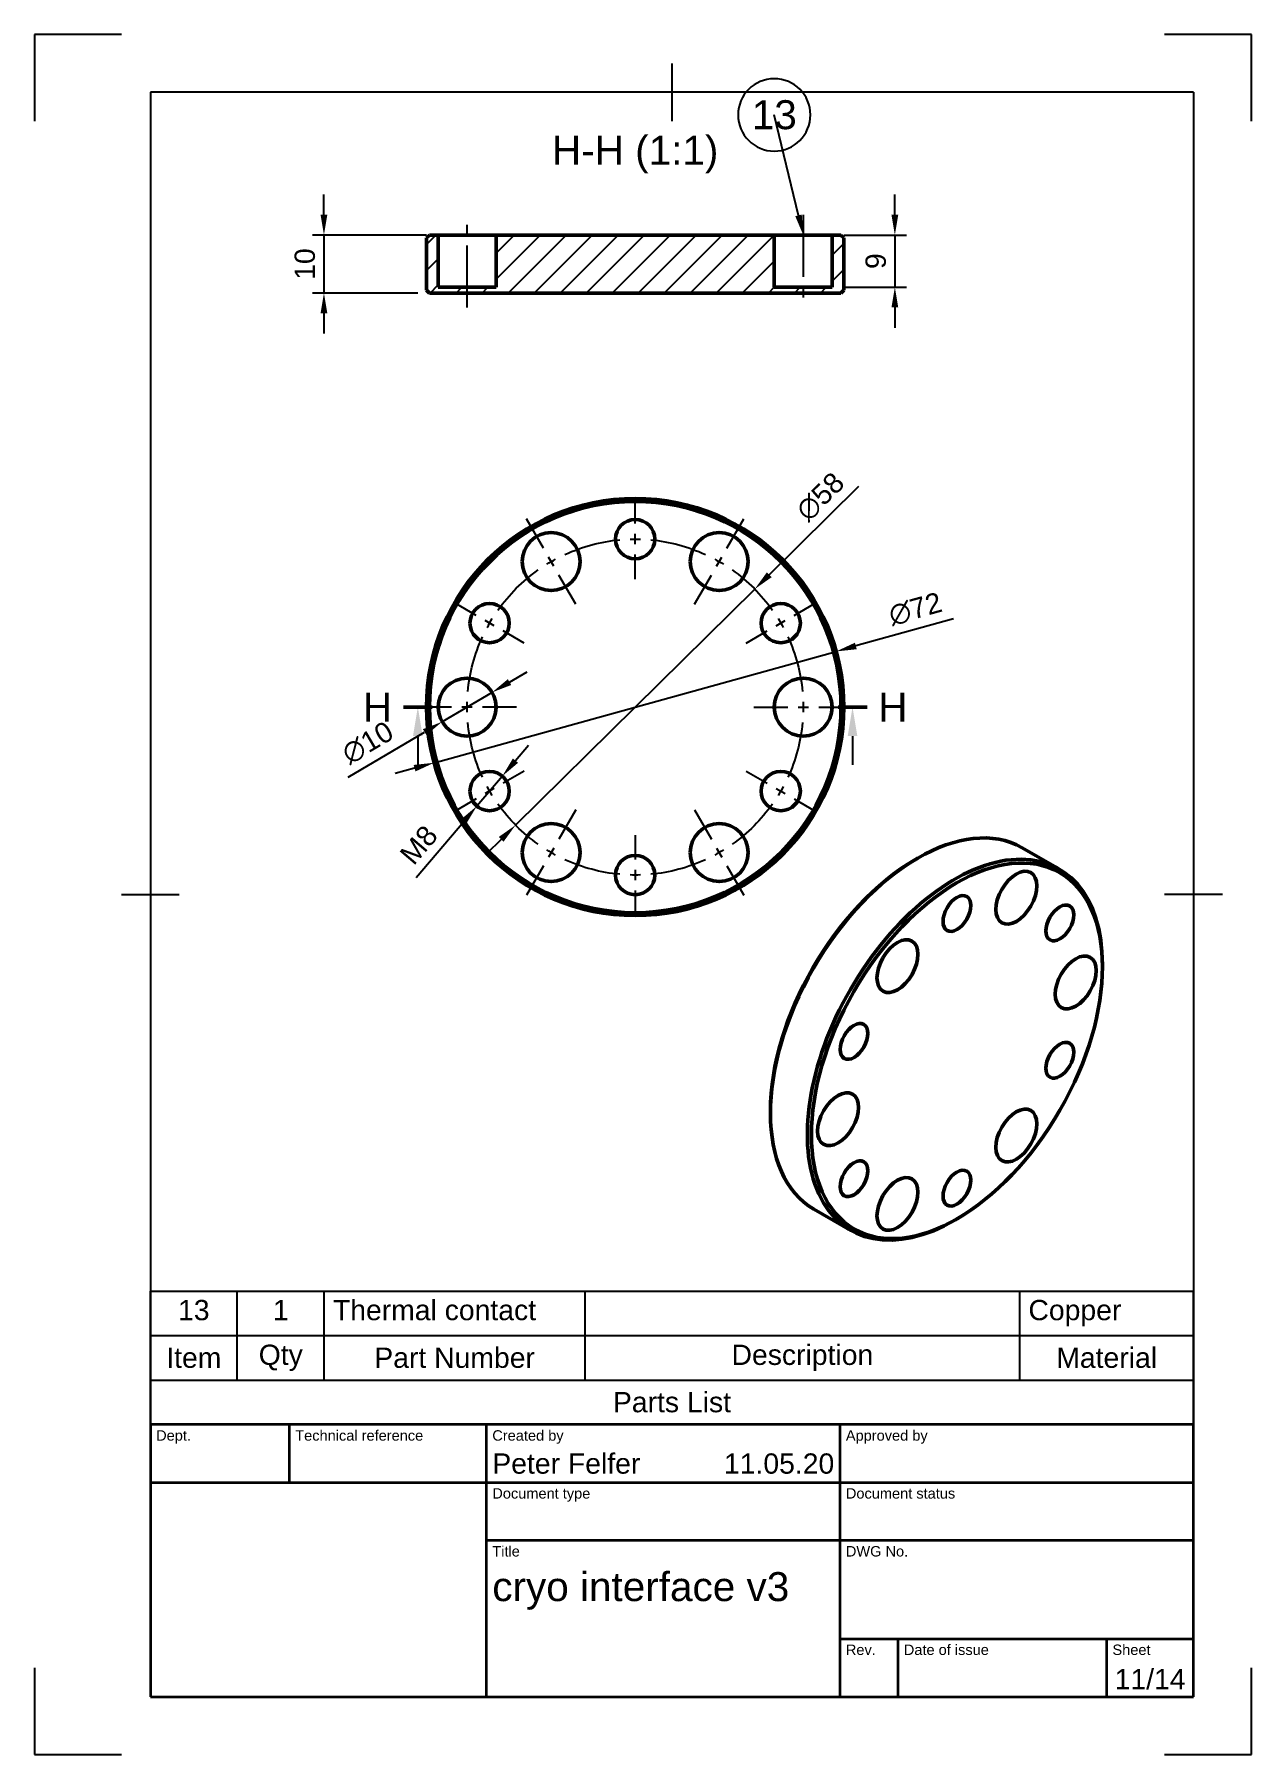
# Model space of a CAD drawing. Header units: millimetres. Extents: x 0 to 210, y 0 to 297.
import ezdxf
from ezdxf import colors
from ezdxf.entities.mleader import LeaderData, LeaderLine
from ezdxf.enums import TextEntityAlignment as Align
from ezdxf.math import Vec2, Vec3

# ---------------------------------------------------------------- set-up
doc = ezdxf.new("R2010")
doc.units = ezdxf.units.MM
doc.header["$LTSCALE"] = 0.75
doc.linetypes.add('CENTER2', pattern=[28.575, 19.05, -3.175, 3.175, -3.175])
for name, color, linetype, lineweight in [('Balloons', 7, 'Continuous', 25), ('Border', 7, 'Continuous', 25), ('FD_Dimensions', 7, 'Continuous', 25), ('Hatching', 7, 'Continuous', 25), ('Parts Lists', 7, 'Continuous', 25), ('Section Lines', 7, 'Continuous', 25), ('Smart Centers', 7, 'CENTER2', 25), ('TitleBlock', 7, 'Continuous', 35), ('View Labels', 7, 'Continuous', 25), ('Visible', 7, 'Continuous', 50)]:
    doc.layers.add(name, color=color, linetype=linetype, lineweight=lineweight)
doc.styles.add('FusionTitle', font='')
doc.styles.get("Standard").update_dxf_attribs({"font": 'arial.ttf'})
doc.styles.get('FusionTitle').set_extended_font_data('Arial Unicode MS')
doc.dimstyles.new('Dim-ISO-25', dxfattribs={"dimtxt": 3.5, "dimasz": 3.5, "dimexe": 2, "dimexo": 2, "dimgap": 1.5, "dimtad": 1, "dimzin": 12, "dimdsep": 46, "dimtxsty": 'Standard', "dimcen": 0, "dimazin": 3, "dimtp": 0.1, "dimtm": 0.1, "dimtfac": 0.714, "dimtmove": 0, "dimatfit": 3, "dimfxl": 1, "dimtzin": 12, "dimarcsym": 0})

# ---------------------------------------------------------------- blocks, each defined once
blk = doc.blocks.new('ISO_A4(P)_SHEET')
at = {"layer": 'Border'}
for p, q in [((15, 297), (0, 297)), ((0, 297), (0, 282)), ((210, 297), (195, 297)), ((210, 282), (210, 297)), ((110, 292), (110, 282)), ((200, 287), (20, 287)), ((20, 287), (20, 10)), ((200, 287), (200, 10)), ((15, 148.5), (25, 148.5)), ((205, 148.5), (195, 148.5)), ((0, 15), (0, 0)), ((210, 0), (210, 15)), ((20, 10), (200, 10)), ((0, 0), (15, 0)), ((195, 0), (210, 0))]:
    blk.add_line(p, q, dxfattribs=at)
blk = doc.blocks.new('ISO_TITLEBLOCK')
at = {"layer": 'TitleBlock'}
for p, q in [((0, 47), (-180, 47)), ((-180, 47), (-180, 0)), ((-156, 37), (-156, 47)), ((-122, 0), (-122, 47)), ((-61, 0), (-61, 47)), ((0, 0), (0, 47)), ((-180, 37), (0, 37)), ((-122, 27), (0, 27)), ((-61, 10), (0, 10)), ((-51, 0), (-51, 10)), ((-15, 0), (-15, 10)), ((-180, 0), (0, 0))]:
    blk.add_line(p, q, dxfattribs=at)
at = {"layer": 'TitleBlock', "style": 'FusionTitle'}
for s, p in [('Dept.', (-179, 46)), ('Technical reference', (-155, 46)), ('Created by', (-121, 46)), ('Approved by', (-60, 46)), ('Document type', (-121, 36)), ('Document status', (-60, 36)), ('Title', (-121, 26)), ('DWG No.', (-60, 26)), ('Rev.', (-60, 9)), ('Date of issue', (-50, 9)), ('Sheet', (-14, 9))]:
    blk.add_text(s, height=1.8, dxfattribs=at).set_placement(p, align=Align.TOP_LEFT)
for tag, p, height in [('DEPT', (-179, 38.5), 3.5), ('TECHNICAL_REFERENCE', (-155, 38.5), 3.5), ('CREATED_BY', (-121, 38.5), 3.5), ('APPROVED_BY', (-60, 38.5), 3.5), ('DOCUMENT_TYPE', (-121, 28.5), 3.5), ('DOCUMENT_STATUS', (-60, 28.5), 3.5), ('TITLE_1', (-121, 16.5), 5), ('TITLE_2', (-121, 9), 5), ('TITLE_3', (-121, 1.5), 5), ('DATE_OF_ISSUE', (-50, 1.5), 3.5)]:
    blk.add_attdef(tag, p, '', height=height, dxfattribs=at)
for tag, p in [('CREATED_DATE', (-62, 38.5)), ('APPROVED_DATE', (-1, 38.5))]:
    blk.add_attdef(tag, text='', height=3.5, dxfattribs=at).set_placement(p, align=Align.RIGHT)
for tag, height, p in [('DRAWING_NUMBER', 5, (-30.5, 16.6)), ('REV', 3.5, (-56, 3.1)), ('SHEET', 3.5, (-7.5, 3.1))]:
    blk.add_attdef(tag, text='', height=height, dxfattribs=at).set_placement(p, align=Align.MIDDLE)
blk = doc.blocks.new('*U6')
at = {"layer": 'Smart Centers', "color": 0, "ltscale": 0.75, "transparency": 16777216}
for p, q in [((0, 31.678906), (0, 35.88975)), ((0, 22.11025), (0, 26.321094))]:
    blk.add_line(p, q, dxfattribs=at)
at = {"layer": 'Smart Centers', "color": 0, "linetype": 'Continuous', "ltscale": 0.75, "transparency": 16777216}
blk.add_line((0, 28.107031), (0, 29.892969), dxfattribs=at)
at = {"layer": 'Smart Centers', "color": 0, "linetype": 'Continuous', "ltscale": 0.75, "transparency": 16777216, "extrusion": (0, 0, -1)}
blk.add_arc((0, 0), 29, 88.235677, 91.764323, dxfattribs=at)
blk = doc.blocks.new('*U7')
at = {"layer": 'Smart Centers', "color": 0, "ltscale": 0.75, "transparency": 16777216}
for p, q in [((19.148038, -11.055125), (22.794736, -13.160547)), ((27.434738, -15.839453), (31.081435, -17.944875))]:
    blk.add_line(p, q, dxfattribs=at)
at = {"layer": 'Smart Centers', "color": 0, "linetype": 'Continuous', "ltscale": 0.75, "transparency": 16777216}
blk.add_line((24.341403, -14.053516), (25.88807, -14.946484), dxfattribs=at)
at = {"layer": 'Smart Centers', "color": 0, "linetype": 'Continuous', "ltscale": 0.75, "transparency": 16777216, "extrusion": (0, 0, -1)}
blk.add_arc((0, 0), 29, 208.235677, 211.764323, dxfattribs=at)
blk = doc.blocks.new('*U8')
at = {"layer": 'Smart Centers', "color": 0, "ltscale": 0.75, "transparency": 16777216}
for p, q in [((-19.148038, -11.055125), (-22.794736, -13.160547)), ((-27.434738, -15.839453), (-31.081435, -17.944875))]:
    blk.add_line(p, q, dxfattribs=at)
at = {"layer": 'Smart Centers', "color": 0, "linetype": 'Continuous', "ltscale": 0.75, "transparency": 16777216}
blk.add_line((-24.341403, -14.053516), (-25.88807, -14.946484), dxfattribs=at)
at = {"layer": 'Smart Centers', "color": 0, "linetype": 'Continuous', "ltscale": 0.75, "transparency": 16777216, "extrusion": (0, 0, -1)}
blk.add_arc((0, 0), 29, 328.235677, 331.764323, dxfattribs=at)
blk = doc.blocks.new('*U9')
at = {"layer": 'Smart Centers', "color": 0, "ltscale": 0.75, "transparency": 16777216}
for p, q in [((-27.434738, 15.839453), (-31.081435, 17.944875)), ((-19.148038, 11.055125), (-22.794736, 13.160547))]:
    blk.add_line(p, q, dxfattribs=at)
at = {"layer": 'Smart Centers', "color": 0, "linetype": 'Continuous', "ltscale": 0.75, "transparency": 16777216}
blk.add_line((-24.341403, 14.053516), (-25.88807, 14.946484), dxfattribs=at)
at = {"layer": 'Smart Centers', "color": 0, "linetype": 'Continuous', "ltscale": 0.75, "transparency": 16777216, "extrusion": (0, 0, -1)}
blk.add_arc((0, 0), 29, 28.235677, 31.764323, dxfattribs=at)
blk = doc.blocks.new('*U10')
at = {"layer": 'Smart Centers', "color": 0, "ltscale": 0.75, "transparency": 16777216}
for p, q in [((0, -22.11025), (0, -26.321094)), ((0, -31.678906), (0, -35.88975))]:
    blk.add_line(p, q, dxfattribs=at)
at = {"layer": 'Smart Centers', "color": 0, "linetype": 'Continuous', "ltscale": 0.75, "transparency": 16777216}
blk.add_line((0, -28.107031), (0, -29.892969), dxfattribs=at)
at = {"layer": 'Smart Centers', "color": 0, "linetype": 'Continuous', "ltscale": 0.75, "transparency": 16777216, "extrusion": (0, 0, -1)}
blk.add_arc((0, 0), 29, 268.235677, 271.764323, dxfattribs=at)
blk = doc.blocks.new('*U11')
at = {"layer": 'Smart Centers', "color": 0, "ltscale": 0.75, "transparency": 16777216}
for p, q in [((27.434738, 15.839453), (31.081435, 17.944875)), ((19.148038, 11.055125), (22.794736, 13.160547))]:
    blk.add_line(p, q, dxfattribs=at)
at = {"layer": 'Smart Centers', "color": 0, "linetype": 'Continuous', "ltscale": 0.75, "transparency": 16777216}
blk.add_line((24.341403, 14.053516), (25.88807, 14.946484), dxfattribs=at)
at = {"layer": 'Smart Centers', "color": 0, "linetype": 'Continuous', "ltscale": 0.75, "transparency": 16777216, "extrusion": (0, 0, -1)}
blk.add_arc((0, 0), 29, 148.235677, 151.764323, dxfattribs=at)
blk = doc.blocks.new('*U12')
at = {"layer": 'Smart Centers', "color": 0, "ltscale": 0.75, "transparency": 16777216}
for p, q in [((20.5, 0), (26.321094, 0)), ((31.678906, 0), (37.5, 0))]:
    blk.add_line(p, q, dxfattribs=at)
at = {"layer": 'Smart Centers', "color": 0, "linetype": 'Continuous', "ltscale": 0.75, "transparency": 16777216}
blk.add_line((28.107031, 0), (29.892969, 0), dxfattribs=at)
at = {"layer": 'Smart Centers', "color": 0, "linetype": 'Continuous', "ltscale": 0.75, "transparency": 16777216, "extrusion": (0, 0, -1)}
blk.add_arc((0, 0), 29, 178.235677, 181.764323, dxfattribs=at)
blk = doc.blocks.new('*U13')
at = {"layer": 'Smart Centers', "color": 0, "ltscale": 0.75, "transparency": 16777216}
for p, q in [((15.839453, 27.434738), (18.75, 32.475953)), ((10.25, 17.75352), (13.160547, 22.794736))]:
    blk.add_line(p, q, dxfattribs=at)
at = {"layer": 'Smart Centers', "color": 0, "linetype": 'Continuous', "ltscale": 0.75, "transparency": 16777216}
blk.add_line((14.053516, 24.341403), (14.946484, 25.88807), dxfattribs=at)
at = {"layer": 'Smart Centers', "color": 0, "linetype": 'Continuous', "ltscale": 0.75, "transparency": 16777216, "extrusion": (0, 0, -1)}
blk.add_arc((0, 0), 29, 118.235677, 121.764323, dxfattribs=at)
blk = doc.blocks.new('*U14')
at = {"layer": 'Smart Centers', "color": 0, "ltscale": 0.75, "transparency": 16777216}
for p, q in [((-15.839453, 27.434738), (-18.75, 32.475953)), ((-10.25, 17.75352), (-13.160547, 22.794736))]:
    blk.add_line(p, q, dxfattribs=at)
at = {"layer": 'Smart Centers', "color": 0, "linetype": 'Continuous', "ltscale": 0.75, "transparency": 16777216}
blk.add_line((-14.053516, 24.341403), (-14.946484, 25.88807), dxfattribs=at)
at = {"layer": 'Smart Centers', "color": 0, "linetype": 'Continuous', "ltscale": 0.75, "transparency": 16777216, "extrusion": (0, 0, -1)}
blk.add_arc((0, 0), 29, 58.235677, 61.764323, dxfattribs=at)
blk = doc.blocks.new('*U15')
at = {"layer": 'Smart Centers', "color": 0, "ltscale": 0.75, "transparency": 16777216}
for p, q in [((-31.678906, 0), (-37.5, 0)), ((-20.5, 0), (-26.321094, 0))]:
    blk.add_line(p, q, dxfattribs=at)
at = {"layer": 'Smart Centers', "color": 0, "linetype": 'Continuous', "ltscale": 0.75, "transparency": 16777216}
blk.add_line((-28.107031, 0), (-29.892969, 0), dxfattribs=at)
at = {"layer": 'Smart Centers', "color": 0, "linetype": 'Continuous', "ltscale": 0.75, "transparency": 16777216, "extrusion": (0, 0, -1)}
blk.add_arc((0, 0), 29, 358.235677, 1.764323, dxfattribs=at)
blk = doc.blocks.new('*U16')
at = {"layer": 'Smart Centers', "color": 0, "ltscale": 0.75, "transparency": 16777216}
for p, q in [((-10.25, -17.75352), (-13.160547, -22.794736)), ((-15.839453, -27.434738), (-18.75, -32.475953))]:
    blk.add_line(p, q, dxfattribs=at)
at = {"layer": 'Smart Centers', "color": 0, "linetype": 'Continuous', "ltscale": 0.75, "transparency": 16777216}
blk.add_line((-14.053516, -24.341403), (-14.946484, -25.88807), dxfattribs=at)
at = {"layer": 'Smart Centers', "color": 0, "linetype": 'Continuous', "ltscale": 0.75, "transparency": 16777216, "extrusion": (0, 0, -1)}
blk.add_arc((0, 0), 29, 298.235677, 301.764323, dxfattribs=at)
blk = doc.blocks.new('*U17')
at = {"layer": 'Smart Centers', "color": 0, "ltscale": 0.75, "transparency": 16777216}
for p, q in [((10.25, -17.75352), (13.160547, -22.794736)), ((15.839453, -27.434738), (18.75, -32.475953))]:
    blk.add_line(p, q, dxfattribs=at)
at = {"layer": 'Smart Centers', "color": 0, "linetype": 'Continuous', "ltscale": 0.75, "transparency": 16777216}
blk.add_line((14.053516, -24.341403), (14.946484, -25.88807), dxfattribs=at)
at = {"layer": 'Smart Centers', "color": 0, "linetype": 'Continuous', "ltscale": 0.75, "transparency": 16777216, "extrusion": (0, 0, -1)}
blk.add_arc((0, 0), 29, 238.235677, 241.764323, dxfattribs=at)
blk = doc.blocks.new('*U18')
at = {"layer": 'Smart Centers', "color": 0, "ltscale": 0.75, "transparency": 16777216, "extrusion": (0, 0, -1)}
for start, end in [(65.2946, 84.7054), (95.2946, 114.7054), (35.2946, 54.7054), (125.2946, 144.7054), (5.2946, 24.7054), (155.2946, 174.7054), (335.2946, 354.7054), (185.2946, 204.7054), (305.2946, 324.7054), (215.2946, 234.7054), (275.2946, 294.7054), (245.2946, 264.7054)]:
    blk.add_arc((0, 0), 29, start, end, dxfattribs=at)
at = {"layer": 'Smart Centers', "color": 0, "ltscale": 0.75, "transparency": 16777216}
for name in ['*U6', '*U14', '*U13', '*U9', '*U11', '*U15', '*U12', '*U8', '*U7', '*U16', '*U17', '*U10']:
    blk.add_blockref(name, (0, 0), dxfattribs=at)
blk = doc.blocks.new('*T19')
at = {"layer": 'Parts Lists', "color": 0, "linetype": 'ByBlock', "lineweight": -2, "transparency": 16777216}
for p, q in [((0, 23), (180, 23)), ((0, 0), (0, 23)), ((15, 7.666667), (15, 23)), ((30, 7.666667), (30, 23)), ((75, 7.666667), (75, 23)), ((150, 7.666667), (150, 23)), ((180, 0), (180, 23)), ((0, 15.333333), (180, 15.333333)), ((0, 7.666667), (180, 7.666667)), ((0, 0), (180, 0))]:
    blk.add_line(p, q, dxfattribs=at)
at = {"layer": 'Parts Lists', "color": 0, "transparency": 16777216, "char_height": 3.5}
for s, insert, width, attachment_point in [('13', (7.5, 21.5), 12, 2), ('1', (22.5, 21.5), 12, 2), ('Thermal contact', (31.5, 21.5), 42, 1), ('Copper', (151.5, 21.5), 27, 1), ('Item', (7.5, 11.5), 12, 5), ('Qty', (22.5, 11.5), 12, 5), ('Part Number', (52.5, 11.5), 42, 5), ('Description', (112.5, 11.5), 72, 5), ('Material', (165, 11.5), 27, 5), ('Parts List', (90, 3.833333), 177, 5)]:
    blk.add_mtext(s, dxfattribs=dict(at, insert=insert, width=width, attachment_point=attachment_point))
blk = doc.blocks.new('*D31')
at = {"layer": 'Defpoints', "color": 0, "transparency": 16777216}
for p in [(78.958541, 183.396811), (70.342564, 178.320893)]:
    blk.add_point(p, dxfattribs=at)
at = {"layer": 'FD_Dimensions', "lineweight": -2, "transparency": 16777216}
for p, q in [((81.974133, 185.173382), (84.989725, 186.949954)), ((78.958541, 183.396811), (70.342564, 178.320893)), ((54.136181, 168.77325), (67.326972, 176.544322))]:
    blk.add_line(p, q, dxfattribs=at)
at = {"layer": 'FD_Dimensions', "transparency": 16777216}
for points in [[(81.678038, 185.675981), (82.270228, 184.670784), (78.958541, 183.396811)], [(67.030876, 177.04692), (67.623067, 176.041723), (70.342564, 178.320893)]]:
    blk.add_solid(points, dxfattribs=at)
at = {"layer": 'FD_Dimensions', "color": 0, "transparency": 16777216, "insert": (57.505638, 174.686914), "char_height": 3.5, "attachment_point": 5, "rotation": 30.50355408}
blk.add_mtext('∅10', dxfattribs=at)
blk = doc.blocks.new('*D32')
at = {"layer": 'Defpoints', "color": 0, "transparency": 16777216}
for p in [(80.731203, 168.941618), (76.340428, 163.776086)]:
    blk.add_point(p, dxfattribs=at)
at = {"layer": 'FD_Dimensions', "lineweight": -2, "transparency": 16777216}
for p, q in [((82.997994, 171.608387), (85.264785, 174.275157)), ((80.731203, 168.941618), (76.340428, 163.776086)), ((65.839014, 151.421683), (74.073637, 161.109317))]:
    blk.add_line(p, q, dxfattribs=at)
at = {"layer": 'FD_Dimensions', "transparency": 16777216}
for points in [[(82.553532, 171.986186), (83.442455, 171.230589), (80.731203, 168.941618)], [(73.629176, 161.487115), (74.518099, 160.731518), (76.340428, 163.776086)]]:
    blk.add_solid(points, dxfattribs=at)
at = {"layer": 'FD_Dimensions', "color": 0, "transparency": 16777216, "insert": (66.318449, 157.06096), "char_height": 3.5, "attachment_point": 5, "rotation": 49.63497885}
blk.add_mtext('M8', dxfattribs=at)
blk = doc.blocks.new('*D33')
at = {"layer": 'Defpoints', "color": 0, "transparency": 16777216}
for p in [(137.650553, 262.350527), (137.650553, 253.350527), (148.457057, 253.350527)]:
    blk.add_point(p, dxfattribs=at)
at = {"layer": 'FD_Dimensions', "lineweight": -2, "transparency": 16777216}
for p, q in [((148.457057, 265.850527), (148.457057, 269.350527)), ((139.650553, 262.350527), (150.457057, 262.350527)), ((148.457057, 262.350527), (148.457057, 253.350527)), ((139.650553, 253.350527), (150.457057, 253.350527)), ((148.457057, 249.850527), (148.457057, 246.350527))]:
    blk.add_line(p, q, dxfattribs=at)
at = {"layer": 'FD_Dimensions', "transparency": 16777216}
for points in [[(147.873723, 265.850527), (149.04039, 265.850527), (148.457057, 262.350527)], [(147.873723, 249.850527), (149.04039, 249.850527), (148.457057, 253.350527)]]:
    blk.add_solid(points, dxfattribs=at)
at = {"layer": 'FD_Dimensions', "color": 0, "transparency": 16777216, "insert": (145.170051, 257.850527), "char_height": 3.5, "attachment_point": 5, "rotation": 90}
blk.add_mtext('9', dxfattribs=at)
blk = doc.blocks.new('*D34')
at = {"layer": 'Defpoints', "color": 0, "transparency": 16777216}
for p in [(124.284395, 201.236402), (83.01671, 160.481302)]:
    blk.add_point(p, dxfattribs=at)
at = {"layer": 'FD_Dimensions', "lineweight": -2, "transparency": 16777216}
for p, q in [((142.188222, 218.917846), (126.774686, 203.695761)), ((83.01671, 160.481302), (124.284395, 201.236402)), ((80.526418, 158.021942), (78.036127, 155.562583))]:
    blk.add_line(p, q, dxfattribs=at)
at = {"layer": 'FD_Dimensions', "transparency": 16777216}
for points in [[(126.364793, 204.11081), (127.184579, 203.280713), (124.284395, 201.236402)], [(80.116525, 158.436991), (80.936312, 157.606894), (83.01671, 160.481302)]]:
    blk.add_solid(points, dxfattribs=at)
at = {"layer": 'FD_Dimensions', "color": 0, "transparency": 16777216, "insert": (135.601586, 217.170345), "char_height": 3.5, "attachment_point": 5, "rotation": 44.64193288}
blk.add_mtext('∅58', dxfattribs=at)
blk = doc.blocks.new('*D35')
at = {"layer": 'Defpoints', "color": 0, "transparency": 16777216}
for p in [(138.342689, 190.474241), (68.958416, 171.243463)]:
    blk.add_point(p, dxfattribs=at)
at = {"layer": 'FD_Dimensions', "lineweight": -2, "transparency": 16777216}
for p, q in [((158.577337, 196.082543), (141.715535, 191.40907)), ((68.958416, 171.243463), (138.342689, 190.474241)), ((65.585569, 170.308634), (62.212723, 169.373805))]:
    blk.add_line(p, q, dxfattribs=at)
at = {"layer": 'FD_Dimensions', "transparency": 16777216}
for points in [[(141.55973, 191.971211), (141.87134, 190.846929), (138.342689, 190.474241)], [(65.429764, 170.870775), (65.741374, 169.746493), (68.958416, 171.243463)]]:
    blk.add_solid(points, dxfattribs=at)
at = {"layer": 'FD_Dimensions', "color": 0, "transparency": 16777216, "insert": (151.994434, 197.770502), "char_height": 3.5, "attachment_point": 5, "rotation": 15.49142318}
blk.add_mtext('∅72', dxfattribs=at)
blk = doc.blocks.new('*D36')
at = {"layer": 'Defpoints', "color": 0, "transparency": 16777216}
for p in [(69.650552, 262.350527), (49.952067, 252.350527), (68.150552, 252.350527)]:
    blk.add_point(p, dxfattribs=at)
at = {"layer": 'FD_Dimensions', "lineweight": -2, "transparency": 16777216}
for p, q in [((49.952067, 265.850527), (49.952067, 269.350527)), ((67.650552, 262.350527), (47.952067, 262.350527)), ((49.952067, 262.350527), (49.952067, 252.350527)), ((66.150552, 252.350527), (47.952067, 252.350527)), ((49.952067, 248.850527), (49.952067, 245.350527))]:
    blk.add_line(p, q, dxfattribs=at)
at = {"layer": 'FD_Dimensions', "transparency": 16777216}
for points in [[(49.368734, 265.850527), (50.5354, 265.850527), (49.952067, 262.350527)], [(49.368734, 248.850527), (50.5354, 248.850527), (49.952067, 252.350527)]]:
    blk.add_solid(points, dxfattribs=at)
at = {"layer": 'FD_Dimensions', "color": 0, "transparency": 16777216, "insert": (46.665062, 257.350527), "char_height": 3.5, "attachment_point": 5, "rotation": 90}
blk.add_mtext('10', dxfattribs=at)
blk = doc.blocks.new('*U26')
at = {"layer": 'Smart Centers', "color": 0, "ltscale": 0.75, "transparency": 16777216}
blk.add_line((0, -8), (0, 8), dxfattribs=at)
blk = doc.blocks.new('*U27')
at = {"layer": 'Smart Centers', "color": 0, "ltscale": 0.75, "transparency": 16777216}
blk.add_line((0, 8), (0, -8), dxfattribs=at)
blk = doc.blocks.new('*B29')
at = {"transparency": 16777216}
for start, end in [(90, 270), (270, 90)]:
    blk.add_arc((0, 0), 6.25, start, end, dxfattribs=at)
at = {"transparency": 16777216, "insert": (0, 0), "char_height": 5, "attachment_point": 5}
blk.add_mtext('13', dxfattribs=at)

msp = doc.modelspace()

# ---------------------------------------------------------------- hatches: boundary and pattern name
at = {"layer": 'Hatching'}
h = msp.add_hatch(dxfattribs=at)
h.set_pattern_fill('ANSI31', color=256, style=0)
h.paths.add_polyline_path([(79.651, 253.351), (69.651, 253.351), (69.651, 262.351), (68.151, 262.351), (67.651, 261.851), (67.651, 252.851), (68.151, 252.351), (139.151, 252.351), (139.651, 252.851), (139.651, 261.851), (139.151, 262.351), (137.651, 262.351), (137.651, 253.351), (127.651, 253.351), (127.651, 262.351), (79.651, 262.351)], flags=0)

# ---------------------------------------------------------------- linework, layer by layer
at = {"layer": 'Section Lines', "lineweight": 50}
for p, q in [((63.651, 180.859), (68.651, 180.859)), ((143.651, 180.859), (138.651, 180.859))]:
    msp.add_line(p, q, dxfattribs=at)
at = {"layer": 'Section Lines'}
for p, q in [((66.151, 175.859), (66.151, 170.859)), ((141.151, 175.859), (141.151, 170.859))]:
    msp.add_line(p, q, dxfattribs=at)
for points in [[(65.317, 175.859), (66.151, 180.859), (66.984, 175.859)], [(140.317, 175.859), (141.151, 180.859), (141.984, 175.859)]]:
    msp.add_solid(points, dxfattribs=at)
at = {"layer": 'Visible'}
for p, q in [((68.151, 262.351), (67.651, 261.851)), ((67.651, 261.851), (67.651, 252.851)), ((69.651, 262.351), (68.151, 262.351)), ((69.651, 253.351), (69.651, 262.351)), ((69.651, 262.351), (79.651, 262.351)), ((127.651, 262.351), (79.651, 262.351)), ((79.651, 262.351), (79.651, 253.351)), ((127.651, 253.351), (127.651, 262.351)), ((127.651, 262.351), (137.651, 262.351)), ((139.151, 262.351), (137.651, 262.351)), ((137.651, 262.351), (137.651, 253.351)), ((139.651, 261.851), (139.151, 262.351)), ((139.651, 252.851), (139.651, 261.851)), ((67.651, 252.851), (68.151, 252.351)), ((79.651, 253.351), (69.651, 253.351)), ((137.651, 253.351), (127.651, 253.351)), ((139.151, 252.351), (139.651, 252.851)), ((68.151, 252.351), (139.151, 252.351))]:
    msp.add_line(p, q, dxfattribs=at)
at = {"layer": 'Visible', "extrusion": (-1e-16, -0.817547, -0.575862)}
for p, q in [((151.993, 154.548), (152.345, 154.752)), ((176.773, 152.909), (170.409, 156.574)), ((184.264, 135.964), (184.264, 136.371)), ((126.988, 111.125), (126.988, 110.718)), ((140.843, 90.515), (134.479, 94.18)), ((159.258, 92.542), (158.906, 92.338))]:
    msp.add_line(p, q, dxfattribs=at)
at = {"layer": 'Visible'}
msp.add_circle((103.651, 180.859), 36, dxfattribs=at)
at = {"layer": 'Visible', "extrusion": (0, 0, -1)}
for centre, radius in [((-103.651, 180.859), 35.5), ((-89.151, 205.974), 5), ((-103.651, 209.859), 3.39), ((-118.151, 205.974), 5), ((-78.536, 195.359), 3.39), ((-128.765, 195.359), 3.39), ((-74.651, 180.859), 5), ((-132.651, 180.859), 5), ((-78.536, 166.359), 3.39), ((-128.765, 166.359), 3.39), ((-89.151, 155.744), 5), ((-118.151, 155.744), 5), ((-103.651, 151.859), 3.39)]:
    msp.add_circle(centre, radius, dxfattribs=at)
at = {"layer": 'Visible', "extrusion": (-3e-16, 0, -1)}
for centre, major_axis, start_param, end_param in [((152.444, 125.377), (17.965, 31.197), 3.1415927, 6.2831853), ((148.908, 136.137), (2.495, 4.333), -1.5707963, 4.712389), ((179.667, 133.317), (2.495, 4.333), 4.712389, 10.9955743)]:
    msp.add_ellipse(centre, major_axis=major_axis, ratio=0.5780931, start_param=start_param, end_param=end_param, dxfattribs=at)
at = {"layer": 'Visible'}
for centre, major_axis, start_param, end_param in [((152.09, 125.581), (17.716, 30.764), 0.7873319, 2.3542608), ((158.808, 121.712), (17.965, 31.197), -0.7873319, 3.9289245)]:
    msp.add_ellipse(centre, major_axis=major_axis, ratio=0.5780931, start_param=start_param, end_param=end_param, dxfattribs=at)
at = {"layer": 'Visible', "extrusion": (-3e-16, 1e-16, -1)}
for centre, major_axis, start_param, end_param in [((159.161, 121.509), (17.716, 30.764), 4.712389, 10.9955743), ((169.414, 147.946), (2.495, 4.333), -1.5707963, 4.712389), ((138.655, 109.7), (2.495, 4.333), 4.712389, 10.9955743)]:
    msp.add_ellipse(centre, major_axis=major_axis, ratio=0.5780931, start_param=start_param, end_param=end_param, dxfattribs=at)
at = {"layer": 'Visible', "extrusion": (-1e-16, -1e-16, -1)}
for centre, start_param, end_param in [((159.161, 145.218), -1.5707963, 4.712389), ((176.92, 143.59), 4.712389, 10.9955743), ((141.403, 123.137), -1.5707963, 4.712389), ((176.92, 119.881), 4.712389, 10.9955743), ((141.403, 99.428), -1.5707963, 4.712389), ((159.161, 97.8), -1.5707963, 4.712389)]:
    msp.add_ellipse(centre, major_axis=(1.692, 2.938), ratio=0.5780931, start_param=start_param, end_param=end_param, dxfattribs=at)
at = {"layer": 'Visible', "extrusion": (-4e-16, 1e-16, -1)}
msp.add_ellipse((169.414, 106.881), major_axis=(2.495, 4.333), ratio=0.5780931, start_param=-1.5707963, end_param=4.712389, dxfattribs=at)
at = {"layer": 'Visible', "extrusion": (-7e-16, 3e-16, -1)}
msp.add_ellipse((148.908, 95.072), major_axis=(2.495, 4.333), ratio=0.5780931, start_param=4.712389, end_param=10.9955743, dxfattribs=at)

# ---------------------------------------------------------------- block references
msp.add_blockref('*T19', (20, 57))
at = {"layer": 'Border'}
msp.add_blockref('ISO_A4(P)_SHEET', (0, 0), dxfattribs=at)
at = {"layer": 'Smart Centers', "ltscale": 0.75}
for name, p in [('*U26', (74.651, 257.851)), ('*U27', (132.651, 257.851)), ('*U18', (103.651, 180.859))]:
    msp.add_blockref(name, p, dxfattribs=at)
at = {"layer": 'TitleBlock'}
msp.add_blockref('ISO_TITLEBLOCK', (200, 10), dxfattribs=at).add_auto_attribs({'CREATED_DATE': '11.05.20', 'SHEET': '11/14', 'TITLE_1': 'cryo interface v3', 'CREATED_BY': 'Peter Felfer'})

# ---------------------------------------------------------------- texts
at = {"layer": 'Section Lines', "char_height": 5, "attachment_point": 5}
for insert in [(59.189, 180.859), (148.112, 180.859)]:
    msp.add_mtext('H', dxfattribs=dict(at, insert=insert))
at = {"layer": 'View Labels', "insert": (103.651, 272.997), "char_height": 5, "width": 30.40587, "attachment_point": 8}
msp.add_mtext('H-H (1:1)', dxfattribs=at)

# ---------------------------------------------------------------- dimensions: what is measured, and where the dimension line sits
at = {"layer": 'FD_Dimensions'}
for base, p1, p2, picture, middle in [((49.952, 252.351), (69.651, 262.351), (68.151, 252.351), '*D36', (46.665, 257.351)), ((148.457, 253.351), (137.651, 262.351), (137.651, 253.351), '*D33', (145.17, 257.851))]:
    dim = msp.add_linear_dim(base=base, p1=p1, p2=p2, angle=90, dimstyle='Dim-ISO-25', override={"dimlfac": 1, "dimclrd": 256, "dimclre": 256}, dxfattribs=at)
    dim.commit()
    dim.dimension.update_dxf_attribs({"geometry": picture, "text_midpoint": middle})
for p1, p2, picture, middle in [((83.017, 160.481), (124.284, 201.236), '*D34', (137.98, 214.762)), ((68.958, 171.243), (138.343, 190.474), '*D35', (152.899, 194.509)), ((78.959, 183.397), (70.343, 178.321), '*D31', (59.224, 171.77))]:
    dim = msp.add_diameter_dim_2p(p1=p1, p2=p2, dimstyle='Dim-ISO-25', override={"dimlfac": 1, "dimclrd": 256, "dimclre": 256}, dxfattribs=at)
    dim.commit()
    dim.dimension.update_dxf_attribs({"geometry": picture, "text_midpoint": middle, "dimtype": 163})
dim = msp.add_diameter_dim_2p(p1=(80.731, 168.942), p2=(76.34, 163.776), text='M8', dimstyle='Dim-ISO-25', override={"dimlfac": 1, "dimclrd": 256, "dimclre": 256}, dxfattribs=at)
dim.commit()
dim.dimension.update_dxf_attribs({"geometry": '*D32', "text_midpoint": (66.318, 157.061)})

# ---------------------------------------------------------------- leaders
at = {"layer": 'Balloons'}
ml = msp.add_multileader_block('Standard', dxfattribs=at)
ml.set_content('*B29', color=256)
ml.set_leader_properties()
ml.build(insert=Vec2(0, 0))
ml.multileader.update_dxf_attribs({"has_dogleg": 0, "arrow_head_size": 3.5, "block_connection_type": 1})
ctx = ml.context
ctx.base_point, ctx.char_height, ctx.arrow_head_size = Vec3(127.651, 283.101), 3.5, 3.5
ctx.attachment_type = 1
notes = []
notes.append((ctx, [(0, (1, 1, 0), (119.651, 283.101), (1, 0), 8, [(0, [(132.651, 262.351)], 0, [])])]))
ctx.block.insert = Vec3(127.651, 283.101)
for ctx, leaders in notes:
    for number, flags, end, landing, length, lines in leaders:
        leader = LeaderData()
        leader.index, (leader.has_last_leader_line, leader.has_dogleg_vector, leader.attachment_direction) = number, flags
        leader.last_leader_point, leader.dogleg_vector, leader.dogleg_length = Vec3(end), Vec3(landing), length
        for number, points, colour, breaks in lines:
            line = LeaderLine()
            line.index, line.vertices, line.color, line.breaks = number, Vec3.list(points), colors.encode_raw_color(colour), breaks
            leader.lines.append(line)
        ctx.leaders.append(leader)

doc.saveas('drawing.dxf')
